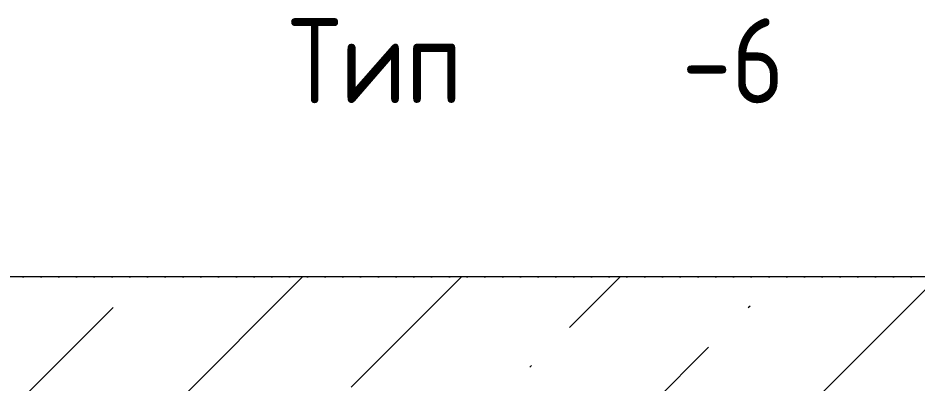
# Model space of a CAD drawing. Header units: millimetres. Extents: x -60946 to 138510, y -262288 to 24501.
# Drawn here: x -15906 to -14635, y 14655 to 15171 of the extents above; entities that cross this region are included whole.
import ezdxf

# ---------------------------------------------------------------- set-up
doc = ezdxf.new("R2010")
doc.units = ezdxf.units.MM
doc.linetypes.add('ADSK_Линия сетки', pattern=[25, 20, -2.5, 0, -2.5])
for name, color, linetype, lineweight in [('0) 1 вып перегородка', 7, 'Continuous', 60), ('Оси', 7, 'Continuous', 9), ('Стены наружные', 7, 'Continuous', 18)]:
    doc.layers.add(name, color=color, linetype=linetype, lineweight=lineweight)
doc.styles.add('GOST Common_9', font='', dxfattribs={"width": 0.9, "height": 120})
doc.styles.get('GOST Common_9').set_extended_font_data('GOST Common')

msp = doc.modelspace()

# ---------------------------------------------------------------- hatches: boundary and pattern name
at = {"layer": 'Стены наружные', "lineweight": 9}
h = msp.add_hatch(dxfattribs=at)
h.set_pattern_fill('FP_1', color=256, style=0, pattern_type=2)
h.set_pattern_definition([(45, (0, 0), (84.1903, 308.6967), [396.875, -79.375, 3.353, -76.022])])
h.paths.add_polyline_path([(-12900, 14604.969), (-12900, 14804.969), (-21500, 14804.969), (-21500, 14604.969), (-13100, 14604.969)])

# ---------------------------------------------------------------- linework, layer by layer
at = {"layer": 'Оси', "linetype": 'ADSK_Линия сетки', "lineweight": 5}
msp.add_line((-2497.4038, 14804.969), (-25240.0967, 14804.969), dxfattribs=at)
at = {"layer": 'Стены наружные', "lineweight": 9}
msp.add_line((-13875, 14804.969), (-16700, 14804.969), dxfattribs=at)

# ---------------------------------------------------------------- texts
at = {"layer": '0) 1 вып перегородка', "color": 116, "lineweight": 9, "true_color": 0x008040, "char_height": 120, "attachment_point": 1, "style": 'GOST Common_9'}
for s, insert, width in [('Тип', (-15522.8426, 15170.2195), 673.4175), ('-6', (-14967.2176, 15170.2195), 432.91125)]:
    msp.add_mtext(s, dxfattribs=dict(at, insert=insert, width=width))

doc.saveas('drawing.dxf')
